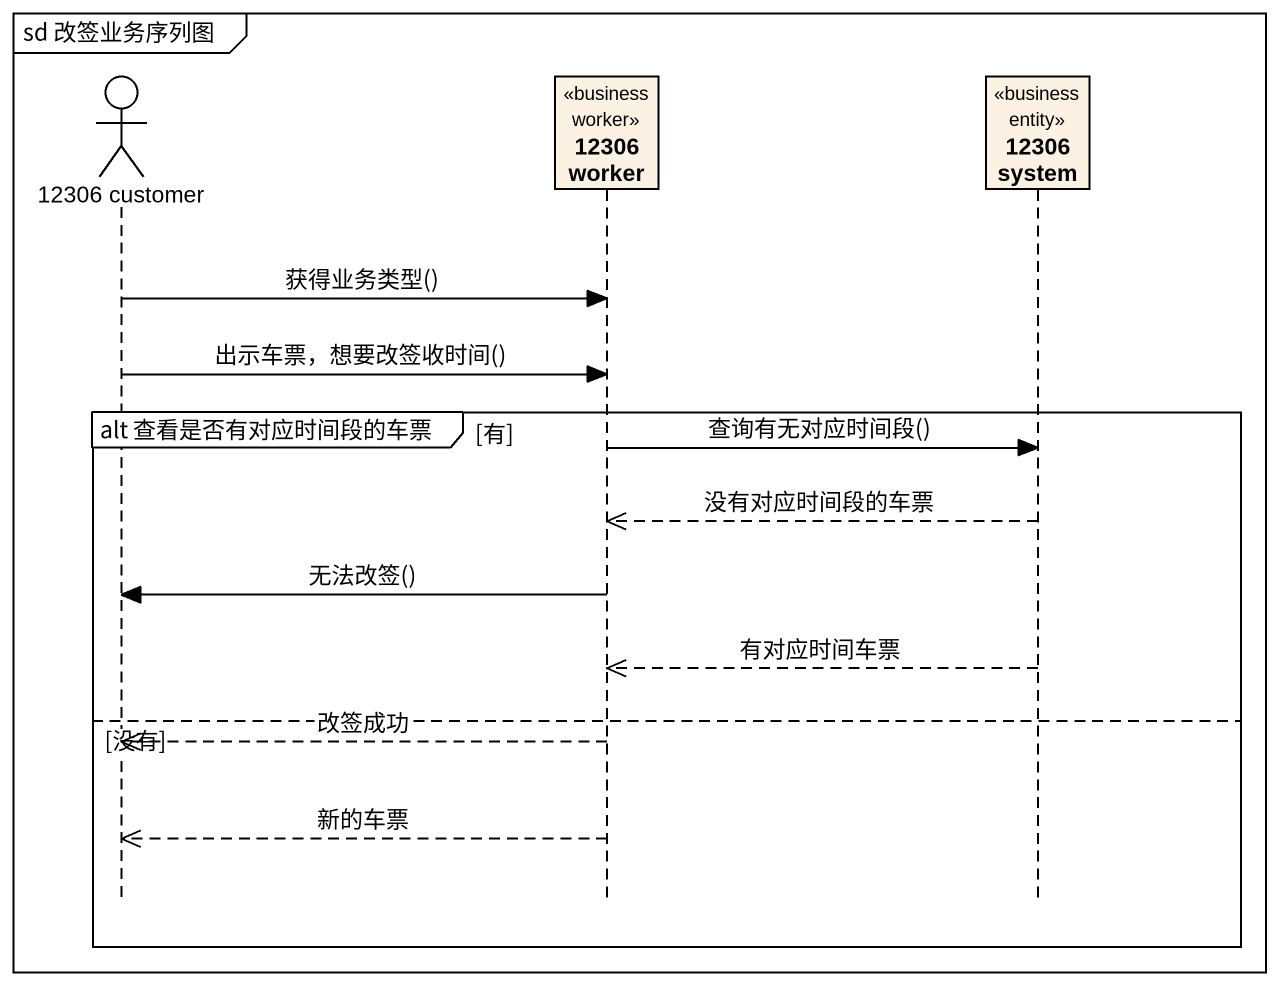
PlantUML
@startuml
mainframe sd 改签业务序列图
hide footbox
actor "12306 customer" as a12306_customer
participant "12306 worker" as c12306_worker <<business worker>>
participant "12306 system" as c12306_system <<business entity>>

a12306_customer -> c12306_worker : 获得业务类型()
a12306_customer -> c12306_worker : 出示车票，想要改签收时间()
group alt 查看是否有对应时间段的车票 [有]
  c12306_worker -> c12306_system : 查询有无对应时间段()
  c12306_system -->> c12306_worker : 没有对应时间段的车票
  c12306_worker -> a12306_customer : 无法改签()
  c12306_system -->> c12306_worker : 有对应时间车票
else 没有
  c12306_worker -->> a12306_customer : 改签成功
  c12306_worker -->> a12306_customer : 新的车票
end
@enduml
